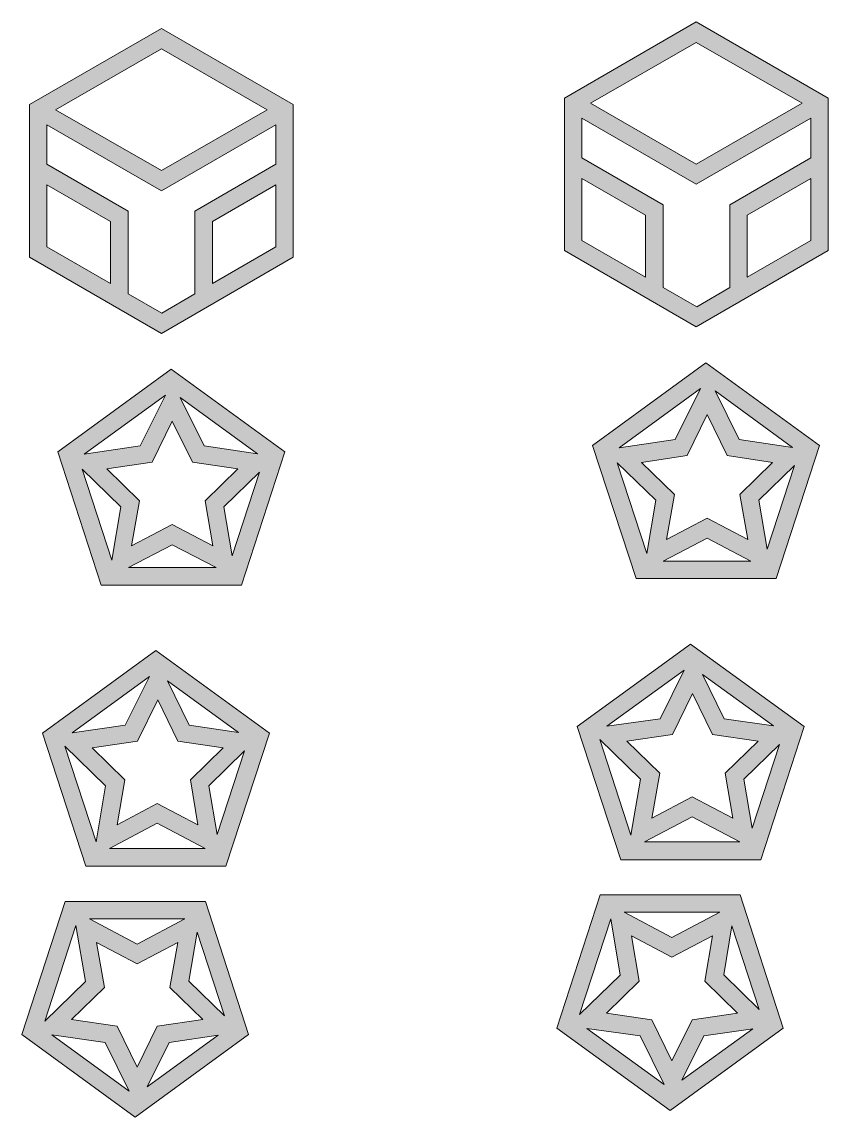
# Model space of a CAD drawing. Header units: millimetres. Extents: x -141 to 330, y -120 to 328.
# Drawn here: x -87 to -14.9, y 116.5 to 214.3 of the extents above; entities that cross this region are included whole.
import ezdxf

# ---------------------------------------------------------------- set-up
doc = ezdxf.new("R2010")
doc.units = ezdxf.units.MM
doc.header["$MEASUREMENT"] = 0
doc.layers.add('Layer 1', color=7, linetype='Continuous', lineweight=0)

msp = doc.modelspace()

# ---------------------------------------------------------------- hatches: boundary and pattern name
at = {"layer": 'Layer 1', "true_color": 0x231f20, "transparency": 33554687}
h = msp.add_hatch(color=250, dxfattribs=at)
h.dxf.hatch_style = 2
edge = h.paths.add_edge_path()
edge.add_spline(control_points=[(-22.154, 191.488), (-22.154, 191.488), (-22.154, 197.026), (-22.154, 197.026), (-22.154, 197.026), (-16.475, 200.307), (-16.475, 200.307), (-16.475, 200.307), (-16.475, 194.769), (-16.475, 194.769), (-16.475, 194.769), (-22.154, 191.488), (-22.154, 191.488)], knot_values=[0, 0, 0, 0, 1, 1, 1, 2, 2, 2, 3, 3, 3, 4, 4, 4, 4], degree=3, periodic=0)
edge = h.paths.add_edge_path()
edge.add_spline(control_points=[(-29.669, 190.571), (-29.669, 190.571), (-29.669, 197.944), (-29.669, 197.944), (-29.669, 197.944), (-36.936, 202.142), (-36.936, 202.142), (-36.936, 202.142), (-36.936, 205.669), (-36.936, 205.669), (-36.936, 205.669), (-26.705, 199.778), (-26.705, 199.778), (-26.705, 199.778), (-16.475, 205.669), (-16.475, 205.669), (-16.475, 205.669), (-16.475, 202.142), (-16.475, 202.142), (-16.475, 202.142), (-23.707, 197.944), (-23.707, 197.944), (-23.707, 197.944), (-23.707, 190.571), (-23.707, 190.571), (-23.707, 190.571), (-26.67, 188.842), (-26.67, 188.842), (-26.67, 188.842), (-29.669, 190.571), (-29.669, 190.571)], knot_values=[0, 0, 0, 0, 1, 1, 1, 2, 2, 2, 3, 3, 3, 4, 4, 4, 5, 5, 5, 6, 6, 6, 7, 7, 7, 8, 8, 8, 9, 9, 9, 10, 10, 10, 10], degree=3, periodic=0)
edge = h.paths.add_edge_path()
edge.add_spline(control_points=[(-36.936, 200.307), (-36.936, 200.307), (-31.256, 197.026), (-31.256, 197.026), (-31.256, 197.026), (-31.256, 191.488), (-31.256, 191.488), (-31.256, 191.488), (-36.936, 194.769), (-36.936, 194.769), (-36.936, 194.769), (-36.936, 200.307), (-36.936, 200.307)], knot_values=[0, 0, 0, 0, 1, 1, 1, 2, 2, 2, 3, 3, 3, 4, 4, 4, 4], degree=3, periodic=0)
edge = h.paths.add_edge_path()
edge.add_spline(control_points=[(-17.251, 207.01), (-17.251, 207.01), (-26.705, 201.577), (-26.705, 201.577), (-26.705, 201.577), (-36.16, 207.01), (-36.16, 207.01), (-36.16, 207.01), (-26.705, 212.443), (-26.705, 212.443), (-26.705, 212.443), (-17.251, 207.01), (-17.251, 207.01)], knot_values=[0, 0, 0, 0, 1, 1, 1, 2, 2, 2, 3, 3, 3, 4, 4, 4, 4], degree=3, periodic=0)
edge = h.paths.add_edge_path()
edge.add_spline(control_points=[(-26.705, 214.277), (-26.705, 214.277), (-38.488, 207.469), (-38.488, 207.469), (-38.488, 207.469), (-38.488, 193.851), (-38.488, 193.851), (-38.488, 193.851), (-26.705, 187.043), (-26.705, 187.043), (-26.705, 187.043), (-14.922, 193.851), (-14.922, 193.851), (-14.922, 193.851), (-14.922, 207.469), (-14.922, 207.469), (-14.922, 207.469), (-26.705, 214.277), (-26.705, 214.277)], knot_values=[0, 0, 0, 0, 1, 1, 1, 2, 2, 2, 3, 3, 3, 4, 4, 4, 5, 5, 5, 6, 6, 6, 6], degree=3, periodic=0)
h = msp.add_hatch(color=250, dxfattribs=at)
h.dxf.hatch_style = 2
edge = h.paths.add_edge_path()
edge.add_spline(control_points=[(-69.956, 190.906), (-69.956, 190.906), (-69.956, 196.444), (-69.956, 196.444), (-69.956, 196.444), (-64.276, 199.725), (-64.276, 199.725), (-64.276, 199.725), (-64.276, 194.187), (-64.276, 194.187), (-64.276, 194.187), (-69.956, 190.906), (-69.956, 190.906)], knot_values=[0, 0, 0, 0, 1, 1, 1, 2, 2, 2, 3, 3, 3, 4, 4, 4, 4], degree=3, periodic=0)
edge = h.paths.add_edge_path()
edge.add_spline(control_points=[(-77.47, 189.988), (-77.47, 189.988), (-77.47, 197.362), (-77.47, 197.362), (-77.47, 197.362), (-84.737, 201.56), (-84.737, 201.56), (-84.737, 201.56), (-84.737, 205.087), (-84.737, 205.087), (-84.737, 205.087), (-74.507, 199.196), (-74.507, 199.196), (-74.507, 199.196), (-64.276, 205.087), (-64.276, 205.087), (-64.276, 205.087), (-64.276, 201.56), (-64.276, 201.56), (-64.276, 201.56), (-71.508, 197.362), (-71.508, 197.362), (-71.508, 197.362), (-71.508, 189.988), (-71.508, 189.988), (-71.508, 189.988), (-74.471, 188.26), (-74.471, 188.26), (-74.471, 188.26), (-77.47, 189.988), (-77.47, 189.988)], knot_values=[0, 0, 0, 0, 1, 1, 1, 2, 2, 2, 3, 3, 3, 4, 4, 4, 5, 5, 5, 6, 6, 6, 7, 7, 7, 8, 8, 8, 9, 9, 9, 10, 10, 10, 10], degree=3, periodic=0)
edge = h.paths.add_edge_path()
edge.add_spline(control_points=[(-84.737, 199.725), (-84.737, 199.725), (-79.057, 196.444), (-79.057, 196.444), (-79.057, 196.444), (-79.057, 190.906), (-79.057, 190.906), (-79.057, 190.906), (-84.737, 194.187), (-84.737, 194.187), (-84.737, 194.187), (-84.737, 199.725), (-84.737, 199.725)], knot_values=[0, 0, 0, 0, 1, 1, 1, 2, 2, 2, 3, 3, 3, 4, 4, 4, 4], degree=3, periodic=0)
edge = h.paths.add_edge_path()
edge.add_spline(control_points=[(-65.052, 206.428), (-65.052, 206.428), (-74.507, 200.995), (-74.507, 200.995), (-74.507, 200.995), (-83.961, 206.428), (-83.961, 206.428), (-83.961, 206.428), (-74.507, 211.861), (-74.507, 211.861), (-74.507, 211.861), (-65.052, 206.428), (-65.052, 206.428)], knot_values=[0, 0, 0, 0, 1, 1, 1, 2, 2, 2, 3, 3, 3, 4, 4, 4, 4], degree=3, periodic=0)
edge = h.paths.add_edge_path()
edge.add_spline(control_points=[(-74.507, 213.695), (-74.507, 213.695), (-86.289, 206.887), (-86.289, 206.887), (-86.289, 206.887), (-86.289, 193.269), (-86.289, 193.269), (-86.289, 193.269), (-74.507, 186.461), (-74.507, 186.461), (-74.507, 186.461), (-62.724, 193.269), (-62.724, 193.269), (-62.724, 193.269), (-62.724, 206.887), (-62.724, 206.887), (-62.724, 206.887), (-74.507, 213.695), (-74.507, 213.695)], knot_values=[0, 0, 0, 0, 1, 1, 1, 2, 2, 2, 3, 3, 3, 4, 4, 4, 5, 5, 5, 6, 6, 6, 6], degree=3, periodic=0)
h = msp.add_hatch(color=250, dxfattribs=at)
h.dxf.hatch_style = 2
edge = h.paths.add_edge_path()
edge.add_spline(control_points=[(-68.174, 166.599), (-68.174, 166.599), (-68.915, 170.974), (-68.915, 170.974), (-68.915, 170.974), (-65.74, 174.078), (-65.74, 174.078), (-65.74, 174.078), (-68.174, 166.599), (-68.174, 166.599)], knot_values=[0, 0, 0, 0, 1, 1, 1, 2, 2, 2, 3, 3, 3, 3], degree=3, periodic=0)
edge = h.paths.add_edge_path()
edge.add_spline(control_points=[(-81.58, 174.325), (-81.58, 174.325), (-78.123, 170.974), (-78.123, 170.974), (-78.123, 170.974), (-78.934, 166.211), (-78.934, 166.211), (-78.934, 166.211), (-81.58, 174.325), (-81.58, 174.325)], knot_values=[0, 0, 0, 0, 1, 1, 1, 2, 2, 2, 3, 3, 3, 3], degree=3, periodic=0)
edge = h.paths.add_edge_path()
edge.add_spline(control_points=[(-70.679, 176.407), (-70.679, 176.407), (-72.831, 180.746), (-72.831, 180.746), (-72.831, 180.746), (-65.917, 175.701), (-65.917, 175.701), (-65.917, 175.701), (-70.679, 176.407), (-70.679, 176.407)], knot_values=[0, 0, 0, 0, 1, 1, 1, 2, 2, 2, 3, 3, 3, 3], degree=3, periodic=0)
edge = h.paths.add_edge_path()
edge.add_spline(control_points=[(-81.403, 175.666), (-81.403, 175.666), (-74.136, 180.957), (-74.136, 180.957), (-74.136, 180.957), (-76.394, 176.407), (-76.394, 176.407), (-76.394, 176.407), (-81.403, 175.666), (-81.403, 175.666)], knot_values=[0, 0, 0, 0, 1, 1, 1, 2, 2, 2, 3, 3, 3, 3], degree=3, periodic=0)
edge = h.paths.add_edge_path()
edge.add_spline(control_points=[(-69.621, 165.541), (-69.621, 165.541), (-77.452, 165.541), (-77.452, 165.541), (-77.452, 165.541), (-73.537, 167.587), (-73.537, 167.587), (-73.537, 167.587), (-69.621, 165.541), (-69.621, 165.541)], knot_values=[0, 0, 0, 0, 1, 1, 1, 2, 2, 2, 3, 3, 3, 3], degree=3, periodic=0)
edge = h.paths.add_edge_path()
edge.add_spline(control_points=[(-69.903, 167.481), (-69.903, 167.481), (-73.537, 169.386), (-73.537, 169.386), (-73.537, 169.386), (-77.17, 167.481), (-77.17, 167.481), (-77.17, 167.481), (-76.465, 171.503), (-76.465, 171.503), (-76.465, 171.503), (-79.393, 174.36), (-79.393, 174.36), (-79.393, 174.36), (-75.336, 174.96), (-75.336, 174.96), (-75.336, 174.96), (-73.536, 178.629), (-73.536, 178.629), (-73.536, 178.629), (-71.737, 174.96), (-71.737, 174.96), (-71.737, 174.96), (-67.68, 174.36), (-67.68, 174.36), (-67.68, 174.36), (-70.608, 171.503), (-70.608, 171.503), (-70.608, 171.503), (-69.903, 167.481), (-69.903, 167.481)], knot_values=[0, 0, 0, 0, 1, 1, 1, 2, 2, 2, 3, 3, 3, 4, 4, 4, 5, 5, 5, 6, 6, 6, 7, 7, 7, 8, 8, 8, 9, 9, 9, 10, 10, 10, 10], degree=3, periodic=0)
edge = h.paths.add_edge_path()
edge.add_spline(control_points=[(-73.642, 183.25), (-73.642, 183.25), (-83.767, 175.877), (-83.767, 175.877), (-83.767, 175.877), (-79.887, 163.989), (-79.887, 163.989), (-79.887, 163.989), (-67.363, 163.989), (-67.363, 163.989), (-67.363, 163.989), (-63.482, 175.877), (-63.482, 175.877), (-63.482, 175.877), (-73.642, 183.25), (-73.642, 183.25)], knot_values=[0, 0, 0, 0, 1, 1, 1, 2, 2, 2, 3, 3, 3, 4, 4, 4, 5, 5, 5, 5], degree=3, periodic=0)
h = msp.add_hatch(color=250, dxfattribs=at)
h.dxf.hatch_style = 2
edge = h.paths.add_edge_path()
edge.add_spline(control_points=[(-20.373, 167.181), (-20.373, 167.181), (-21.114, 171.556), (-21.114, 171.556), (-21.114, 171.556), (-17.939, 174.66), (-17.939, 174.66), (-17.939, 174.66), (-20.373, 167.181), (-20.373, 167.181)], knot_values=[0, 0, 0, 0, 1, 1, 1, 2, 2, 2, 3, 3, 3, 3], degree=3, periodic=0)
edge = h.paths.add_edge_path()
edge.add_spline(control_points=[(-33.778, 174.907), (-33.778, 174.907), (-30.321, 171.556), (-30.321, 171.556), (-30.321, 171.556), (-31.133, 166.793), (-31.133, 166.793), (-31.133, 166.793), (-33.778, 174.907), (-33.778, 174.907)], knot_values=[0, 0, 0, 0, 1, 1, 1, 2, 2, 2, 3, 3, 3, 3], degree=3, periodic=0)
edge = h.paths.add_edge_path()
edge.add_spline(control_points=[(-22.878, 176.989), (-22.878, 176.989), (-25.03, 181.328), (-25.03, 181.328), (-25.03, 181.328), (-18.115, 176.283), (-18.115, 176.283), (-18.115, 176.283), (-22.878, 176.989), (-22.878, 176.989)], knot_values=[0, 0, 0, 0, 1, 1, 1, 2, 2, 2, 3, 3, 3, 3], degree=3, periodic=0)
edge = h.paths.add_edge_path()
edge.add_spline(control_points=[(-33.602, 176.248), (-33.602, 176.248), (-26.335, 181.539), (-26.335, 181.539), (-26.335, 181.539), (-28.593, 176.989), (-28.593, 176.989), (-28.593, 176.989), (-33.602, 176.248), (-33.602, 176.248)], knot_values=[0, 0, 0, 0, 1, 1, 1, 2, 2, 2, 3, 3, 3, 3], degree=3, periodic=0)
edge = h.paths.add_edge_path()
edge.add_spline(control_points=[(-21.819, 166.123), (-21.819, 166.123), (-29.651, 166.123), (-29.651, 166.123), (-29.651, 166.123), (-25.735, 168.169), (-25.735, 168.169), (-25.735, 168.169), (-21.819, 166.123), (-21.819, 166.123)], knot_values=[0, 0, 0, 0, 1, 1, 1, 2, 2, 2, 3, 3, 3, 3], degree=3, periodic=0)
edge = h.paths.add_edge_path()
edge.add_spline(control_points=[(-22.102, 168.063), (-22.102, 168.063), (-25.735, 169.968), (-25.735, 169.968), (-25.735, 169.968), (-29.369, 168.063), (-29.369, 168.063), (-29.369, 168.063), (-28.663, 172.085), (-28.663, 172.085), (-28.663, 172.085), (-31.591, 174.942), (-31.591, 174.942), (-31.591, 174.942), (-27.534, 175.542), (-27.534, 175.542), (-27.534, 175.542), (-25.735, 179.211), (-25.735, 179.211), (-25.735, 179.211), (-23.936, 175.542), (-23.936, 175.542), (-23.936, 175.542), (-19.879, 174.942), (-19.879, 174.942), (-19.879, 174.942), (-22.807, 172.085), (-22.807, 172.085), (-22.807, 172.085), (-22.102, 168.063), (-22.102, 168.063)], knot_values=[0, 0, 0, 0, 1, 1, 1, 2, 2, 2, 3, 3, 3, 4, 4, 4, 5, 5, 5, 6, 6, 6, 7, 7, 7, 8, 8, 8, 9, 9, 9, 10, 10, 10, 10], degree=3, periodic=0)
edge = h.paths.add_edge_path()
edge.add_spline(control_points=[(-25.841, 183.832), (-25.841, 183.832), (-35.966, 176.459), (-35.966, 176.459), (-35.966, 176.459), (-32.085, 164.571), (-32.085, 164.571), (-32.085, 164.571), (-19.562, 164.571), (-19.562, 164.571), (-19.562, 164.571), (-15.681, 176.459), (-15.681, 176.459), (-15.681, 176.459), (-25.841, 183.832), (-25.841, 183.832)], knot_values=[0, 0, 0, 0, 1, 1, 1, 2, 2, 2, 3, 3, 3, 4, 4, 4, 5, 5, 5, 5], degree=3, periodic=0)
h = msp.add_hatch(color=250, dxfattribs=at)
h.dxf.hatch_style = 2
edge = h.paths.add_edge_path()
edge.add_spline(control_points=[(-21.713, 142.275), (-21.713, 142.275), (-22.454, 146.65), (-22.454, 146.65), (-22.454, 146.65), (-19.279, 149.754), (-19.279, 149.754), (-19.279, 149.754), (-21.713, 142.275), (-21.713, 142.275)], knot_values=[0, 0, 0, 0, 1, 1, 1, 2, 2, 2, 3, 3, 3, 3], degree=3, periodic=0)
edge = h.paths.add_edge_path()
edge.add_spline(control_points=[(-35.331, 150.177), (-35.331, 150.177), (-31.697, 146.65), (-31.697, 146.65), (-31.697, 146.65), (-32.544, 141.64), (-32.544, 141.64), (-32.544, 141.64), (-35.331, 150.177), (-35.331, 150.177)], knot_values=[0, 0, 0, 0, 1, 1, 1, 2, 2, 2, 3, 3, 3, 3], degree=3, periodic=0)
edge = h.paths.add_edge_path()
edge.add_spline(control_points=[(-24.218, 152.047), (-24.218, 152.047), (-26.158, 155.998), (-26.158, 155.998), (-26.158, 155.998), (-19.808, 151.412), (-19.808, 151.412), (-19.808, 151.412), (-24.218, 152.047), (-24.218, 152.047)], knot_values=[0, 0, 0, 0, 1, 1, 1, 2, 2, 2, 3, 3, 3, 3], degree=3, periodic=0)
edge = h.paths.add_edge_path()
edge.add_spline(control_points=[(-34.696, 151.377), (-34.696, 151.377), (-27.781, 156.386), (-27.781, 156.386), (-27.781, 156.386), (-29.933, 152.047), (-29.933, 152.047), (-29.933, 152.047), (-34.696, 151.377), (-34.696, 151.377)], knot_values=[0, 0, 0, 0, 1, 1, 1, 2, 2, 2, 3, 3, 3, 3], degree=3, periodic=0)
edge = h.paths.add_edge_path()
edge.add_spline(control_points=[(-22.807, 141.041), (-22.807, 141.041), (-31.344, 141.041), (-31.344, 141.041), (-31.344, 141.041), (-27.076, 143.298), (-27.076, 143.298), (-27.076, 143.298), (-22.807, 141.041), (-22.807, 141.041)], knot_values=[0, 0, 0, 0, 1, 1, 1, 2, 2, 2, 3, 3, 3, 3], degree=3, periodic=0)
edge = h.paths.add_edge_path()
edge.add_spline(control_points=[(-23.442, 143.157), (-23.442, 143.157), (-27.076, 145.062), (-27.076, 145.062), (-27.076, 145.062), (-30.674, 143.157), (-30.674, 143.157), (-30.674, 143.157), (-29.968, 147.179), (-29.968, 147.179), (-29.968, 147.179), (-32.897, 150.036), (-32.897, 150.036), (-32.897, 150.036), (-28.84, 150.636), (-28.84, 150.636), (-28.84, 150.636), (-27.04, 154.305), (-27.04, 154.305), (-27.04, 154.305), (-25.241, 150.636), (-25.241, 150.636), (-25.241, 150.636), (-21.184, 150.036), (-21.184, 150.036), (-21.184, 150.036), (-24.112, 147.179), (-24.112, 147.179), (-24.112, 147.179), (-23.442, 143.157), (-23.442, 143.157)], knot_values=[0, 0, 0, 0, 1, 1, 1, 2, 2, 2, 3, 3, 3, 4, 4, 4, 5, 5, 5, 6, 6, 6, 7, 7, 7, 8, 8, 8, 9, 9, 9, 10, 10, 10, 10], degree=3, periodic=0)
edge = h.paths.add_edge_path()
edge.add_spline(control_points=[(-27.217, 158.715), (-27.217, 158.715), (-37.342, 151.342), (-37.342, 151.342), (-37.342, 151.342), (-33.461, 139.453), (-33.461, 139.453), (-33.461, 139.453), (-20.937, 139.453), (-20.937, 139.453), (-20.937, 139.453), (-17.057, 151.342), (-17.057, 151.342), (-17.057, 151.342), (-27.217, 158.715), (-27.217, 158.715)], knot_values=[0, 0, 0, 0, 1, 1, 1, 2, 2, 2, 3, 3, 3, 4, 4, 4, 5, 5, 5, 5], degree=3, periodic=0)
h = msp.add_hatch(color=250, dxfattribs=at)
h.dxf.hatch_style = 2
edge = h.paths.add_edge_path()
edge.add_spline(control_points=[(-69.515, 141.693), (-69.515, 141.693), (-70.256, 146.068), (-70.256, 146.068), (-70.256, 146.068), (-67.081, 149.172), (-67.081, 149.172), (-67.081, 149.172), (-69.515, 141.693), (-69.515, 141.693)], knot_values=[0, 0, 0, 0, 1, 1, 1, 2, 2, 2, 3, 3, 3, 3], degree=3, periodic=0)
edge = h.paths.add_edge_path()
edge.add_spline(control_points=[(-83.132, 149.595), (-83.132, 149.595), (-79.498, 146.068), (-79.498, 146.068), (-79.498, 146.068), (-80.345, 141.058), (-80.345, 141.058), (-80.345, 141.058), (-83.132, 149.595), (-83.132, 149.595)], knot_values=[0, 0, 0, 0, 1, 1, 1, 2, 2, 2, 3, 3, 3, 3], degree=3, periodic=0)
edge = h.paths.add_edge_path()
edge.add_spline(control_points=[(-72.02, 151.465), (-72.02, 151.465), (-73.96, 155.416), (-73.96, 155.416), (-73.96, 155.416), (-67.61, 150.83), (-67.61, 150.83), (-67.61, 150.83), (-72.02, 151.465), (-72.02, 151.465)], knot_values=[0, 0, 0, 0, 1, 1, 1, 2, 2, 2, 3, 3, 3, 3], degree=3, periodic=0)
edge = h.paths.add_edge_path()
edge.add_spline(control_points=[(-82.497, 150.795), (-82.497, 150.795), (-75.583, 155.804), (-75.583, 155.804), (-75.583, 155.804), (-77.735, 151.465), (-77.735, 151.465), (-77.735, 151.465), (-82.497, 150.795), (-82.497, 150.795)], knot_values=[0, 0, 0, 0, 1, 1, 1, 2, 2, 2, 3, 3, 3, 3], degree=3, periodic=0)
edge = h.paths.add_edge_path()
edge.add_spline(control_points=[(-70.608, 140.458), (-70.608, 140.458), (-79.146, 140.458), (-79.146, 140.458), (-79.146, 140.458), (-74.877, 142.716), (-74.877, 142.716), (-74.877, 142.716), (-70.608, 140.458), (-70.608, 140.458)], knot_values=[0, 0, 0, 0, 1, 1, 1, 2, 2, 2, 3, 3, 3, 3], degree=3, periodic=0)
edge = h.paths.add_edge_path()
edge.add_spline(control_points=[(-71.243, 142.575), (-71.243, 142.575), (-74.877, 144.48), (-74.877, 144.48), (-74.877, 144.48), (-78.475, 142.575), (-78.475, 142.575), (-78.475, 142.575), (-77.77, 146.597), (-77.77, 146.597), (-77.77, 146.597), (-80.698, 149.454), (-80.698, 149.454), (-80.698, 149.454), (-76.641, 150.054), (-76.641, 150.054), (-76.641, 150.054), (-74.842, 153.723), (-74.842, 153.723), (-74.842, 153.723), (-73.043, 150.054), (-73.043, 150.054), (-73.043, 150.054), (-68.986, 149.454), (-68.986, 149.454), (-68.986, 149.454), (-71.914, 146.597), (-71.914, 146.597), (-71.914, 146.597), (-71.243, 142.575), (-71.243, 142.575)], knot_values=[0, 0, 0, 0, 1, 1, 1, 2, 2, 2, 3, 3, 3, 4, 4, 4, 5, 5, 5, 6, 6, 6, 7, 7, 7, 8, 8, 8, 9, 9, 9, 10, 10, 10, 10], degree=3, periodic=0)
edge = h.paths.add_edge_path()
edge.add_spline(control_points=[(-75.018, 158.133), (-75.018, 158.133), (-85.143, 150.76), (-85.143, 150.76), (-85.143, 150.76), (-81.262, 138.871), (-81.262, 138.871), (-81.262, 138.871), (-68.739, 138.871), (-68.739, 138.871), (-68.739, 138.871), (-64.858, 150.76), (-64.858, 150.76), (-64.858, 150.76), (-75.018, 158.133), (-75.018, 158.133)], knot_values=[0, 0, 0, 0, 1, 1, 1, 2, 2, 2, 3, 3, 3, 4, 4, 4, 5, 5, 5, 5], degree=3, periodic=0)
h = msp.add_hatch(color=250, dxfattribs=at)
h.dxf.hatch_style = 2
edge = h.paths.add_edge_path()
edge.add_spline(control_points=[(-34.343, 134.161), (-34.343, 134.161), (-33.496, 129.152), (-33.496, 129.152), (-33.496, 129.152), (-37.13, 125.624), (-37.13, 125.624), (-37.13, 125.624), (-34.343, 134.161), (-34.343, 134.161)], knot_values=[0, 0, 0, 0, 1, 1, 1, 2, 2, 2, 3, 3, 3, 3], degree=3, periodic=0)
edge = h.paths.add_edge_path()
edge.add_spline(control_points=[(-21.078, 126.083), (-21.078, 126.083), (-24.253, 129.187), (-24.253, 129.187), (-24.253, 129.187), (-23.513, 133.562), (-23.513, 133.562), (-23.513, 133.562), (-21.078, 126.083), (-21.078, 126.083)], knot_values=[0, 0, 0, 0, 1, 1, 1, 2, 2, 2, 3, 3, 3, 3], degree=3, periodic=0)
edge = h.paths.add_edge_path()
edge.add_spline(control_points=[(-26.017, 123.719), (-26.017, 123.719), (-21.643, 124.354), (-21.643, 124.354), (-21.643, 124.354), (-27.993, 119.768), (-27.993, 119.768), (-27.993, 119.768), (-26.017, 123.719), (-26.017, 123.719)], knot_values=[0, 0, 0, 0, 1, 1, 1, 2, 2, 2, 3, 3, 3, 3], degree=3, periodic=0)
edge = h.paths.add_edge_path()
edge.add_spline(control_points=[(-31.732, 123.719), (-31.732, 123.719), (-29.58, 119.38), (-29.58, 119.38), (-29.58, 119.38), (-36.495, 124.389), (-36.495, 124.389), (-36.495, 124.389), (-31.732, 123.719), (-31.732, 123.719)], knot_values=[0, 0, 0, 0, 1, 1, 1, 2, 2, 2, 3, 3, 3, 3], degree=3, periodic=0)
edge = h.paths.add_edge_path()
edge.add_spline(control_points=[(-33.143, 134.761), (-33.143, 134.761), (-24.606, 134.761), (-24.606, 134.761), (-24.606, 134.761), (-28.875, 132.503), (-28.875, 132.503), (-28.875, 132.503), (-33.143, 134.761), (-33.143, 134.761)], knot_values=[0, 0, 0, 0, 1, 1, 1, 2, 2, 2, 3, 3, 3, 3], degree=3, periodic=0)
edge = h.paths.add_edge_path()
edge.add_spline(control_points=[(-32.508, 132.644), (-32.508, 132.644), (-28.875, 130.739), (-28.875, 130.739), (-28.875, 130.739), (-25.241, 132.644), (-25.241, 132.644), (-25.241, 132.644), (-25.947, 128.623), (-25.947, 128.623), (-25.947, 128.623), (-23.019, 125.765), (-23.019, 125.765), (-23.019, 125.765), (-27.076, 125.166), (-27.076, 125.166), (-27.076, 125.166), (-28.875, 121.497), (-28.875, 121.497), (-28.875, 121.497), (-30.674, 125.166), (-30.674, 125.166), (-30.674, 125.166), (-34.731, 125.765), (-34.731, 125.765), (-34.731, 125.765), (-31.803, 128.623), (-31.803, 128.623), (-31.803, 128.623), (-32.508, 132.644), (-32.508, 132.644)], knot_values=[0, 0, 0, 0, 1, 1, 1, 2, 2, 2, 3, 3, 3, 4, 4, 4, 5, 5, 5, 6, 6, 6, 7, 7, 7, 8, 8, 8, 9, 9, 9, 10, 10, 10, 10], degree=3, periodic=0)
edge = h.paths.add_edge_path()
edge.add_spline(control_points=[(-22.772, 136.313), (-22.772, 136.313), (-35.295, 136.313), (-35.295, 136.313), (-35.295, 136.313), (-39.176, 124.425), (-39.176, 124.425), (-39.176, 124.425), (-29.051, 117.052), (-29.051, 117.052), (-29.051, 117.052), (-18.927, 124.425), (-18.927, 124.425), (-18.927, 124.425), (-22.772, 136.313), (-22.772, 136.313)], knot_values=[0, 0, 0, 0, 1, 1, 1, 2, 2, 2, 3, 3, 3, 4, 4, 4, 5, 5, 5, 5], degree=3, periodic=0)
h = msp.add_hatch(color=250, dxfattribs=at)
h.dxf.hatch_style = 2
edge = h.paths.add_edge_path()
edge.add_spline(control_points=[(-82.144, 133.579), (-82.144, 133.579), (-81.298, 128.57), (-81.298, 128.57), (-81.298, 128.57), (-84.931, 125.042), (-84.931, 125.042), (-84.931, 125.042), (-82.144, 133.579), (-82.144, 133.579)], knot_values=[0, 0, 0, 0, 1, 1, 1, 2, 2, 2, 3, 3, 3, 3], degree=3, periodic=0)
edge = h.paths.add_edge_path()
edge.add_spline(control_points=[(-68.88, 125.501), (-68.88, 125.501), (-72.055, 128.605), (-72.055, 128.605), (-72.055, 128.605), (-71.314, 132.98), (-71.314, 132.98), (-71.314, 132.98), (-68.88, 125.501), (-68.88, 125.501)], knot_values=[0, 0, 0, 0, 1, 1, 1, 2, 2, 2, 3, 3, 3, 3], degree=3, periodic=0)
edge = h.paths.add_edge_path()
edge.add_spline(control_points=[(-73.819, 123.137), (-73.819, 123.137), (-69.444, 123.772), (-69.444, 123.772), (-69.444, 123.772), (-75.794, 119.186), (-75.794, 119.186), (-75.794, 119.186), (-73.819, 123.137), (-73.819, 123.137)], knot_values=[0, 0, 0, 0, 1, 1, 1, 2, 2, 2, 3, 3, 3, 3], degree=3, periodic=0)
edge = h.paths.add_edge_path()
edge.add_spline(control_points=[(-79.534, 123.137), (-79.534, 123.137), (-77.382, 118.798), (-77.382, 118.798), (-77.382, 118.798), (-84.296, 123.807), (-84.296, 123.807), (-84.296, 123.807), (-79.534, 123.137), (-79.534, 123.137)], knot_values=[0, 0, 0, 0, 1, 1, 1, 2, 2, 2, 3, 3, 3, 3], degree=3, periodic=0)
edge = h.paths.add_edge_path()
edge.add_spline(control_points=[(-80.945, 134.179), (-80.945, 134.179), (-72.408, 134.179), (-72.408, 134.179), (-72.408, 134.179), (-76.676, 131.921), (-76.676, 131.921), (-76.676, 131.921), (-80.945, 134.179), (-80.945, 134.179)], knot_values=[0, 0, 0, 0, 1, 1, 1, 2, 2, 2, 3, 3, 3, 3], degree=3, periodic=0)
edge = h.paths.add_edge_path()
edge.add_spline(control_points=[(-80.31, 132.062), (-80.31, 132.062), (-76.676, 130.157), (-76.676, 130.157), (-76.676, 130.157), (-73.043, 132.062), (-73.043, 132.062), (-73.043, 132.062), (-73.748, 128.041), (-73.748, 128.041), (-73.748, 128.041), (-70.82, 125.183), (-70.82, 125.183), (-70.82, 125.183), (-74.877, 124.583), (-74.877, 124.583), (-74.877, 124.583), (-76.676, 120.915), (-76.676, 120.915), (-76.676, 120.915), (-78.475, 124.583), (-78.475, 124.583), (-78.475, 124.583), (-82.532, 125.183), (-82.532, 125.183), (-82.532, 125.183), (-79.604, 128.041), (-79.604, 128.041), (-79.604, 128.041), (-80.31, 132.062), (-80.31, 132.062)], knot_values=[0, 0, 0, 0, 1, 1, 1, 2, 2, 2, 3, 3, 3, 4, 4, 4, 5, 5, 5, 6, 6, 6, 7, 7, 7, 8, 8, 8, 9, 9, 9, 10, 10, 10, 10], degree=3, periodic=0)
edge = h.paths.add_edge_path()
edge.add_spline(control_points=[(-70.573, 135.731), (-70.573, 135.731), (-83.097, 135.731), (-83.097, 135.731), (-83.097, 135.731), (-86.977, 123.843), (-86.977, 123.843), (-86.977, 123.843), (-76.853, 116.47), (-76.853, 116.47), (-76.853, 116.47), (-66.728, 123.843), (-66.728, 123.843), (-66.728, 123.843), (-70.573, 135.731), (-70.573, 135.731)], knot_values=[0, 0, 0, 0, 1, 1, 1, 2, 2, 2, 3, 3, 3, 4, 4, 4, 5, 5, 5, 5], degree=3, periodic=0)

# ---------------------------------------------------------------- linework, layer by layer
at = {"layer": 'Layer 1'}
for points, knots in [([(-26.705, 214.277), (-26.705, 214.277), (-38.488, 207.469), (-38.488, 207.469), (-38.488, 207.469), (-38.488, 193.851), (-38.488, 193.851), (-38.488, 193.851), (-26.705, 187.043), (-26.705, 187.043), (-26.705, 187.043), (-14.922, 193.851), (-14.922, 193.851), (-14.922, 193.851), (-14.922, 207.469), (-14.922, 207.469), (-14.922, 207.469), (-26.705, 214.277), (-26.705, 214.277)], [0, 0, 0, 0, 1, 1, 1, 2, 2, 2, 3, 3, 3, 4, 4, 4, 5, 5, 5, 6, 6, 6, 6]), ([(-74.507, 213.695), (-74.507, 213.695), (-86.289, 206.887), (-86.289, 206.887), (-86.289, 206.887), (-86.289, 193.269), (-86.289, 193.269), (-86.289, 193.269), (-74.507, 186.461), (-74.507, 186.461), (-74.507, 186.461), (-62.724, 193.269), (-62.724, 193.269), (-62.724, 193.269), (-62.724, 206.887), (-62.724, 206.887), (-62.724, 206.887), (-74.507, 213.695), (-74.507, 213.695)], [0, 0, 0, 0, 1, 1, 1, 2, 2, 2, 3, 3, 3, 4, 4, 4, 5, 5, 5, 6, 6, 6, 6]), ([(-17.251, 207.01), (-17.251, 207.01), (-26.705, 201.577), (-26.705, 201.577), (-26.705, 201.577), (-36.16, 207.01), (-36.16, 207.01), (-36.16, 207.01), (-26.705, 212.443), (-26.705, 212.443), (-26.705, 212.443), (-17.251, 207.01), (-17.251, 207.01)], [0, 0, 0, 0, 1, 1, 1, 2, 2, 2, 3, 3, 3, 4, 4, 4, 4]), ([(-65.052, 206.428), (-65.052, 206.428), (-74.507, 200.995), (-74.507, 200.995), (-74.507, 200.995), (-83.961, 206.428), (-83.961, 206.428), (-83.961, 206.428), (-74.507, 211.861), (-74.507, 211.861), (-74.507, 211.861), (-65.052, 206.428), (-65.052, 206.428)], [0, 0, 0, 0, 1, 1, 1, 2, 2, 2, 3, 3, 3, 4, 4, 4, 4]), ([(-29.669, 190.571), (-29.669, 190.571), (-29.669, 197.944), (-29.669, 197.944), (-29.669, 197.944), (-36.936, 202.142), (-36.936, 202.142), (-36.936, 202.142), (-36.936, 205.669), (-36.936, 205.669), (-36.936, 205.669), (-26.705, 199.778), (-26.705, 199.778), (-26.705, 199.778), (-16.475, 205.669), (-16.475, 205.669), (-16.475, 205.669), (-16.475, 202.142), (-16.475, 202.142), (-16.475, 202.142), (-23.707, 197.944), (-23.707, 197.944), (-23.707, 197.944), (-23.707, 190.571), (-23.707, 190.571), (-23.707, 190.571), (-26.67, 188.842), (-26.67, 188.842), (-26.67, 188.842), (-29.669, 190.571), (-29.669, 190.571)], [0, 0, 0, 0, 1, 1, 1, 2, 2, 2, 3, 3, 3, 4, 4, 4, 5, 5, 5, 6, 6, 6, 7, 7, 7, 8, 8, 8, 9, 9, 9, 10, 10, 10, 10]), ([(-77.47, 189.988), (-77.47, 189.988), (-77.47, 197.362), (-77.47, 197.362), (-77.47, 197.362), (-84.737, 201.56), (-84.737, 201.56), (-84.737, 201.56), (-84.737, 205.087), (-84.737, 205.087), (-84.737, 205.087), (-74.507, 199.196), (-74.507, 199.196), (-74.507, 199.196), (-64.276, 205.087), (-64.276, 205.087), (-64.276, 205.087), (-64.276, 201.56), (-64.276, 201.56), (-64.276, 201.56), (-71.508, 197.362), (-71.508, 197.362), (-71.508, 197.362), (-71.508, 189.988), (-71.508, 189.988), (-71.508, 189.988), (-74.471, 188.26), (-74.471, 188.26), (-74.471, 188.26), (-77.47, 189.988), (-77.47, 189.988)], [0, 0, 0, 0, 1, 1, 1, 2, 2, 2, 3, 3, 3, 4, 4, 4, 5, 5, 5, 6, 6, 6, 7, 7, 7, 8, 8, 8, 9, 9, 9, 10, 10, 10, 10]), ([(-84.737, 199.725), (-84.737, 199.725), (-79.057, 196.444), (-79.057, 196.444), (-79.057, 196.444), (-79.057, 190.906), (-79.057, 190.906), (-79.057, 190.906), (-84.737, 194.187), (-84.737, 194.187), (-84.737, 194.187), (-84.737, 199.725), (-84.737, 199.725)], [0, 0, 0, 0, 1, 1, 1, 2, 2, 2, 3, 3, 3, 4, 4, 4, 4]), ([(-69.956, 190.906), (-69.956, 190.906), (-69.956, 196.444), (-69.956, 196.444), (-69.956, 196.444), (-64.276, 199.725), (-64.276, 199.725), (-64.276, 199.725), (-64.276, 194.187), (-64.276, 194.187), (-64.276, 194.187), (-69.956, 190.906), (-69.956, 190.906)], [0, 0, 0, 0, 1, 1, 1, 2, 2, 2, 3, 3, 3, 4, 4, 4, 4]), ([(-36.936, 200.307), (-36.936, 200.307), (-31.256, 197.026), (-31.256, 197.026), (-31.256, 197.026), (-31.256, 191.488), (-31.256, 191.488), (-31.256, 191.488), (-36.936, 194.769), (-36.936, 194.769), (-36.936, 194.769), (-36.936, 200.307), (-36.936, 200.307)], [0, 0, 0, 0, 1, 1, 1, 2, 2, 2, 3, 3, 3, 4, 4, 4, 4]), ([(-22.154, 191.488), (-22.154, 191.488), (-22.154, 197.026), (-22.154, 197.026), (-22.154, 197.026), (-16.475, 200.307), (-16.475, 200.307), (-16.475, 200.307), (-16.475, 194.769), (-16.475, 194.769), (-16.475, 194.769), (-22.154, 191.488), (-22.154, 191.488)], [0, 0, 0, 0, 1, 1, 1, 2, 2, 2, 3, 3, 3, 4, 4, 4, 4]), ([(-73.642, 183.25), (-73.642, 183.25), (-83.767, 175.877), (-83.767, 175.877), (-83.767, 175.877), (-79.887, 163.989), (-79.887, 163.989), (-79.887, 163.989), (-67.363, 163.989), (-67.363, 163.989), (-67.363, 163.989), (-63.482, 175.877), (-63.482, 175.877), (-63.482, 175.877), (-73.642, 183.25), (-73.642, 183.25)], [0, 0, 0, 0, 1, 1, 1, 2, 2, 2, 3, 3, 3, 4, 4, 4, 5, 5, 5, 5]), ([(-25.841, 183.832), (-25.841, 183.832), (-35.966, 176.459), (-35.966, 176.459), (-35.966, 176.459), (-32.085, 164.571), (-32.085, 164.571), (-32.085, 164.571), (-19.562, 164.571), (-19.562, 164.571), (-19.562, 164.571), (-15.681, 176.459), (-15.681, 176.459), (-15.681, 176.459), (-25.841, 183.832), (-25.841, 183.832)], [0, 0, 0, 0, 1, 1, 1, 2, 2, 2, 3, 3, 3, 4, 4, 4, 5, 5, 5, 5]), ([(-81.403, 175.666), (-81.403, 175.666), (-74.136, 180.957), (-74.136, 180.957), (-74.136, 180.957), (-76.394, 176.407), (-76.394, 176.407), (-76.394, 176.407), (-81.403, 175.666), (-81.403, 175.666)], [0, 0, 0, 0, 1, 1, 1, 2, 2, 2, 3, 3, 3, 3]), ([(-33.602, 176.248), (-33.602, 176.248), (-26.335, 181.539), (-26.335, 181.539), (-26.335, 181.539), (-28.593, 176.989), (-28.593, 176.989), (-28.593, 176.989), (-33.602, 176.248), (-33.602, 176.248)], [0, 0, 0, 0, 1, 1, 1, 2, 2, 2, 3, 3, 3, 3]), ([(-22.878, 176.989), (-22.878, 176.989), (-25.03, 181.328), (-25.03, 181.328), (-25.03, 181.328), (-18.115, 176.283), (-18.115, 176.283), (-18.115, 176.283), (-22.878, 176.989), (-22.878, 176.989)], [0, 0, 0, 0, 1, 1, 1, 2, 2, 2, 3, 3, 3, 3]), ([(-70.679, 176.407), (-70.679, 176.407), (-72.831, 180.746), (-72.831, 180.746), (-72.831, 180.746), (-65.917, 175.701), (-65.917, 175.701), (-65.917, 175.701), (-70.679, 176.407), (-70.679, 176.407)], [0, 0, 0, 0, 1, 1, 1, 2, 2, 2, 3, 3, 3, 3]), ([(-22.102, 168.063), (-22.102, 168.063), (-25.735, 169.968), (-25.735, 169.968), (-25.735, 169.968), (-29.369, 168.063), (-29.369, 168.063), (-29.369, 168.063), (-28.663, 172.085), (-28.663, 172.085), (-28.663, 172.085), (-31.591, 174.942), (-31.591, 174.942), (-31.591, 174.942), (-27.534, 175.542), (-27.534, 175.542), (-27.534, 175.542), (-25.735, 179.211), (-25.735, 179.211), (-25.735, 179.211), (-23.936, 175.542), (-23.936, 175.542), (-23.936, 175.542), (-19.879, 174.942), (-19.879, 174.942), (-19.879, 174.942), (-22.807, 172.085), (-22.807, 172.085), (-22.807, 172.085), (-22.102, 168.063), (-22.102, 168.063)], [0, 0, 0, 0, 1, 1, 1, 2, 2, 2, 3, 3, 3, 4, 4, 4, 5, 5, 5, 6, 6, 6, 7, 7, 7, 8, 8, 8, 9, 9, 9, 10, 10, 10, 10]), ([(-69.903, 167.481), (-69.903, 167.481), (-73.537, 169.386), (-73.537, 169.386), (-73.537, 169.386), (-77.17, 167.481), (-77.17, 167.481), (-77.17, 167.481), (-76.465, 171.503), (-76.465, 171.503), (-76.465, 171.503), (-79.393, 174.36), (-79.393, 174.36), (-79.393, 174.36), (-75.336, 174.96), (-75.336, 174.96), (-75.336, 174.96), (-73.536, 178.629), (-73.536, 178.629), (-73.536, 178.629), (-71.737, 174.96), (-71.737, 174.96), (-71.737, 174.96), (-67.68, 174.36), (-67.68, 174.36), (-67.68, 174.36), (-70.608, 171.503), (-70.608, 171.503), (-70.608, 171.503), (-69.903, 167.481), (-69.903, 167.481)], [0, 0, 0, 0, 1, 1, 1, 2, 2, 2, 3, 3, 3, 4, 4, 4, 5, 5, 5, 6, 6, 6, 7, 7, 7, 8, 8, 8, 9, 9, 9, 10, 10, 10, 10]), ([(-81.58, 174.325), (-81.58, 174.325), (-78.123, 170.974), (-78.123, 170.974), (-78.123, 170.974), (-78.934, 166.211), (-78.934, 166.211), (-78.934, 166.211), (-81.58, 174.325), (-81.58, 174.325)], [0, 0, 0, 0, 1, 1, 1, 2, 2, 2, 3, 3, 3, 3]), ([(-33.778, 174.907), (-33.778, 174.907), (-30.321, 171.556), (-30.321, 171.556), (-30.321, 171.556), (-31.133, 166.793), (-31.133, 166.793), (-31.133, 166.793), (-33.778, 174.907), (-33.778, 174.907)], [0, 0, 0, 0, 1, 1, 1, 2, 2, 2, 3, 3, 3, 3]), ([(-20.373, 167.181), (-20.373, 167.181), (-21.114, 171.556), (-21.114, 171.556), (-21.114, 171.556), (-17.939, 174.66), (-17.939, 174.66), (-17.939, 174.66), (-20.373, 167.181), (-20.373, 167.181)], [0, 0, 0, 0, 1, 1, 1, 2, 2, 2, 3, 3, 3, 3]), ([(-68.174, 166.599), (-68.174, 166.599), (-68.915, 170.974), (-68.915, 170.974), (-68.915, 170.974), (-65.74, 174.078), (-65.74, 174.078), (-65.74, 174.078), (-68.174, 166.599), (-68.174, 166.599)], [0, 0, 0, 0, 1, 1, 1, 2, 2, 2, 3, 3, 3, 3]), ([(-69.621, 165.541), (-69.621, 165.541), (-77.452, 165.541), (-77.452, 165.541), (-77.452, 165.541), (-73.537, 167.587), (-73.537, 167.587), (-73.537, 167.587), (-69.621, 165.541), (-69.621, 165.541)], [0, 0, 0, 0, 1, 1, 1, 2, 2, 2, 3, 3, 3, 3]), ([(-21.819, 166.123), (-21.819, 166.123), (-29.651, 166.123), (-29.651, 166.123), (-29.651, 166.123), (-25.735, 168.169), (-25.735, 168.169), (-25.735, 168.169), (-21.819, 166.123), (-21.819, 166.123)], [0, 0, 0, 0, 1, 1, 1, 2, 2, 2, 3, 3, 3, 3]), ([(-27.217, 158.715), (-27.217, 158.715), (-37.342, 151.342), (-37.342, 151.342), (-37.342, 151.342), (-33.461, 139.453), (-33.461, 139.453), (-33.461, 139.453), (-20.937, 139.453), (-20.937, 139.453), (-20.937, 139.453), (-17.057, 151.342), (-17.057, 151.342), (-17.057, 151.342), (-27.217, 158.715), (-27.217, 158.715)], [0, 0, 0, 0, 1, 1, 1, 2, 2, 2, 3, 3, 3, 4, 4, 4, 5, 5, 5, 5]), ([(-75.018, 158.133), (-75.018, 158.133), (-85.143, 150.76), (-85.143, 150.76), (-85.143, 150.76), (-81.262, 138.871), (-81.262, 138.871), (-81.262, 138.871), (-68.739, 138.871), (-68.739, 138.871), (-68.739, 138.871), (-64.858, 150.76), (-64.858, 150.76), (-64.858, 150.76), (-75.018, 158.133), (-75.018, 158.133)], [0, 0, 0, 0, 1, 1, 1, 2, 2, 2, 3, 3, 3, 4, 4, 4, 5, 5, 5, 5]), ([(-82.497, 150.795), (-82.497, 150.795), (-75.583, 155.804), (-75.583, 155.804), (-75.583, 155.804), (-77.735, 151.465), (-77.735, 151.465), (-77.735, 151.465), (-82.497, 150.795), (-82.497, 150.795)], [0, 0, 0, 0, 1, 1, 1, 2, 2, 2, 3, 3, 3, 3]), ([(-34.696, 151.377), (-34.696, 151.377), (-27.781, 156.386), (-27.781, 156.386), (-27.781, 156.386), (-29.933, 152.047), (-29.933, 152.047), (-29.933, 152.047), (-34.696, 151.377), (-34.696, 151.377)], [0, 0, 0, 0, 1, 1, 1, 2, 2, 2, 3, 3, 3, 3]), ([(-24.218, 152.047), (-24.218, 152.047), (-26.158, 155.998), (-26.158, 155.998), (-26.158, 155.998), (-19.808, 151.412), (-19.808, 151.412), (-19.808, 151.412), (-24.218, 152.047), (-24.218, 152.047)], [0, 0, 0, 0, 1, 1, 1, 2, 2, 2, 3, 3, 3, 3]), ([(-72.02, 151.465), (-72.02, 151.465), (-73.96, 155.416), (-73.96, 155.416), (-73.96, 155.416), (-67.61, 150.83), (-67.61, 150.83), (-67.61, 150.83), (-72.02, 151.465), (-72.02, 151.465)], [0, 0, 0, 0, 1, 1, 1, 2, 2, 2, 3, 3, 3, 3]), ([(-71.243, 142.575), (-71.243, 142.575), (-74.877, 144.48), (-74.877, 144.48), (-74.877, 144.48), (-78.475, 142.575), (-78.475, 142.575), (-78.475, 142.575), (-77.77, 146.597), (-77.77, 146.597), (-77.77, 146.597), (-80.698, 149.454), (-80.698, 149.454), (-80.698, 149.454), (-76.641, 150.054), (-76.641, 150.054), (-76.641, 150.054), (-74.842, 153.723), (-74.842, 153.723), (-74.842, 153.723), (-73.043, 150.054), (-73.043, 150.054), (-73.043, 150.054), (-68.986, 149.454), (-68.986, 149.454), (-68.986, 149.454), (-71.914, 146.597), (-71.914, 146.597), (-71.914, 146.597), (-71.243, 142.575), (-71.243, 142.575)], [0, 0, 0, 0, 1, 1, 1, 2, 2, 2, 3, 3, 3, 4, 4, 4, 5, 5, 5, 6, 6, 6, 7, 7, 7, 8, 8, 8, 9, 9, 9, 10, 10, 10, 10]), ([(-23.442, 143.157), (-23.442, 143.157), (-27.076, 145.062), (-27.076, 145.062), (-27.076, 145.062), (-30.674, 143.157), (-30.674, 143.157), (-30.674, 143.157), (-29.968, 147.179), (-29.968, 147.179), (-29.968, 147.179), (-32.897, 150.036), (-32.897, 150.036), (-32.897, 150.036), (-28.84, 150.636), (-28.84, 150.636), (-28.84, 150.636), (-27.04, 154.305), (-27.04, 154.305), (-27.04, 154.305), (-25.241, 150.636), (-25.241, 150.636), (-25.241, 150.636), (-21.184, 150.036), (-21.184, 150.036), (-21.184, 150.036), (-24.112, 147.179), (-24.112, 147.179), (-24.112, 147.179), (-23.442, 143.157), (-23.442, 143.157)], [0, 0, 0, 0, 1, 1, 1, 2, 2, 2, 3, 3, 3, 4, 4, 4, 5, 5, 5, 6, 6, 6, 7, 7, 7, 8, 8, 8, 9, 9, 9, 10, 10, 10, 10]), ([(-35.331, 150.177), (-35.331, 150.177), (-31.697, 146.65), (-31.697, 146.65), (-31.697, 146.65), (-32.544, 141.64), (-32.544, 141.64), (-32.544, 141.64), (-35.331, 150.177), (-35.331, 150.177)], [0, 0, 0, 0, 1, 1, 1, 2, 2, 2, 3, 3, 3, 3]), ([(-21.713, 142.275), (-21.713, 142.275), (-22.454, 146.65), (-22.454, 146.65), (-22.454, 146.65), (-19.279, 149.754), (-19.279, 149.754), (-19.279, 149.754), (-21.713, 142.275), (-21.713, 142.275)], [0, 0, 0, 0, 1, 1, 1, 2, 2, 2, 3, 3, 3, 3]), ([(-83.132, 149.595), (-83.132, 149.595), (-79.498, 146.068), (-79.498, 146.068), (-79.498, 146.068), (-80.345, 141.058), (-80.345, 141.058), (-80.345, 141.058), (-83.132, 149.595), (-83.132, 149.595)], [0, 0, 0, 0, 1, 1, 1, 2, 2, 2, 3, 3, 3, 3]), ([(-69.515, 141.693), (-69.515, 141.693), (-70.256, 146.068), (-70.256, 146.068), (-70.256, 146.068), (-67.081, 149.172), (-67.081, 149.172), (-67.081, 149.172), (-69.515, 141.693), (-69.515, 141.693)], [0, 0, 0, 0, 1, 1, 1, 2, 2, 2, 3, 3, 3, 3]), ([(-22.807, 141.041), (-22.807, 141.041), (-31.344, 141.041), (-31.344, 141.041), (-31.344, 141.041), (-27.076, 143.298), (-27.076, 143.298), (-27.076, 143.298), (-22.807, 141.041), (-22.807, 141.041)], [0, 0, 0, 0, 1, 1, 1, 2, 2, 2, 3, 3, 3, 3]), ([(-70.608, 140.458), (-70.608, 140.458), (-79.146, 140.458), (-79.146, 140.458), (-79.146, 140.458), (-74.877, 142.716), (-74.877, 142.716), (-74.877, 142.716), (-70.608, 140.458), (-70.608, 140.458)], [0, 0, 0, 0, 1, 1, 1, 2, 2, 2, 3, 3, 3, 3]), ([(-22.772, 136.313), (-22.772, 136.313), (-35.295, 136.313), (-35.295, 136.313), (-35.295, 136.313), (-39.176, 124.425), (-39.176, 124.425), (-39.176, 124.425), (-29.051, 117.052), (-29.051, 117.052), (-29.051, 117.052), (-18.927, 124.425), (-18.927, 124.425), (-18.927, 124.425), (-22.772, 136.313), (-22.772, 136.313)], [0, 0, 0, 0, 1, 1, 1, 2, 2, 2, 3, 3, 3, 4, 4, 4, 5, 5, 5, 5]), ([(-70.573, 135.731), (-70.573, 135.731), (-83.097, 135.731), (-83.097, 135.731), (-83.097, 135.731), (-86.977, 123.843), (-86.977, 123.843), (-86.977, 123.843), (-76.853, 116.47), (-76.853, 116.47), (-76.853, 116.47), (-66.728, 123.843), (-66.728, 123.843), (-66.728, 123.843), (-70.573, 135.731), (-70.573, 135.731)], [0, 0, 0, 0, 1, 1, 1, 2, 2, 2, 3, 3, 3, 4, 4, 4, 5, 5, 5, 5]), ([(-80.945, 134.179), (-80.945, 134.179), (-72.408, 134.179), (-72.408, 134.179), (-72.408, 134.179), (-76.676, 131.921), (-76.676, 131.921), (-76.676, 131.921), (-80.945, 134.179), (-80.945, 134.179)], [0, 0, 0, 0, 1, 1, 1, 2, 2, 2, 3, 3, 3, 3]), ([(-34.343, 134.161), (-34.343, 134.161), (-33.496, 129.152), (-33.496, 129.152), (-33.496, 129.152), (-37.13, 125.624), (-37.13, 125.624), (-37.13, 125.624), (-34.343, 134.161), (-34.343, 134.161)], [0, 0, 0, 0, 1, 1, 1, 2, 2, 2, 3, 3, 3, 3]), ([(-33.143, 134.761), (-33.143, 134.761), (-24.606, 134.761), (-24.606, 134.761), (-24.606, 134.761), (-28.875, 132.503), (-28.875, 132.503), (-28.875, 132.503), (-33.143, 134.761), (-33.143, 134.761)], [0, 0, 0, 0, 1, 1, 1, 2, 2, 2, 3, 3, 3, 3]), ([(-82.144, 133.579), (-82.144, 133.579), (-81.298, 128.57), (-81.298, 128.57), (-81.298, 128.57), (-84.931, 125.042), (-84.931, 125.042), (-84.931, 125.042), (-82.144, 133.579), (-82.144, 133.579)], [0, 0, 0, 0, 1, 1, 1, 2, 2, 2, 3, 3, 3, 3]), ([(-21.078, 126.083), (-21.078, 126.083), (-24.253, 129.187), (-24.253, 129.187), (-24.253, 129.187), (-23.513, 133.562), (-23.513, 133.562), (-23.513, 133.562), (-21.078, 126.083), (-21.078, 126.083)], [0, 0, 0, 0, 1, 1, 1, 2, 2, 2, 3, 3, 3, 3]), ([(-80.31, 132.062), (-80.31, 132.062), (-76.676, 130.157), (-76.676, 130.157), (-76.676, 130.157), (-73.043, 132.062), (-73.043, 132.062), (-73.043, 132.062), (-73.748, 128.041), (-73.748, 128.041), (-73.748, 128.041), (-70.82, 125.183), (-70.82, 125.183), (-70.82, 125.183), (-74.877, 124.583), (-74.877, 124.583), (-74.877, 124.583), (-76.676, 120.915), (-76.676, 120.915), (-76.676, 120.915), (-78.475, 124.583), (-78.475, 124.583), (-78.475, 124.583), (-82.532, 125.183), (-82.532, 125.183), (-82.532, 125.183), (-79.604, 128.041), (-79.604, 128.041), (-79.604, 128.041), (-80.31, 132.062), (-80.31, 132.062)], [0, 0, 0, 0, 1, 1, 1, 2, 2, 2, 3, 3, 3, 4, 4, 4, 5, 5, 5, 6, 6, 6, 7, 7, 7, 8, 8, 8, 9, 9, 9, 10, 10, 10, 10]), ([(-68.88, 125.501), (-68.88, 125.501), (-72.055, 128.605), (-72.055, 128.605), (-72.055, 128.605), (-71.314, 132.98), (-71.314, 132.98), (-71.314, 132.98), (-68.88, 125.501), (-68.88, 125.501)], [0, 0, 0, 0, 1, 1, 1, 2, 2, 2, 3, 3, 3, 3]), ([(-32.508, 132.644), (-32.508, 132.644), (-28.875, 130.739), (-28.875, 130.739), (-28.875, 130.739), (-25.241, 132.644), (-25.241, 132.644), (-25.241, 132.644), (-25.947, 128.623), (-25.947, 128.623), (-25.947, 128.623), (-23.019, 125.765), (-23.019, 125.765), (-23.019, 125.765), (-27.076, 125.166), (-27.076, 125.166), (-27.076, 125.166), (-28.875, 121.497), (-28.875, 121.497), (-28.875, 121.497), (-30.674, 125.166), (-30.674, 125.166), (-30.674, 125.166), (-34.731, 125.765), (-34.731, 125.765), (-34.731, 125.765), (-31.803, 128.623), (-31.803, 128.623), (-31.803, 128.623), (-32.508, 132.644), (-32.508, 132.644)], [0, 0, 0, 0, 1, 1, 1, 2, 2, 2, 3, 3, 3, 4, 4, 4, 5, 5, 5, 6, 6, 6, 7, 7, 7, 8, 8, 8, 9, 9, 9, 10, 10, 10, 10]), ([(-31.732, 123.719), (-31.732, 123.719), (-29.58, 119.38), (-29.58, 119.38), (-29.58, 119.38), (-36.495, 124.389), (-36.495, 124.389), (-36.495, 124.389), (-31.732, 123.719), (-31.732, 123.719)], [0, 0, 0, 0, 1, 1, 1, 2, 2, 2, 3, 3, 3, 3]), ([(-26.017, 123.719), (-26.017, 123.719), (-21.643, 124.354), (-21.643, 124.354), (-21.643, 124.354), (-27.993, 119.768), (-27.993, 119.768), (-27.993, 119.768), (-26.017, 123.719), (-26.017, 123.719)], [0, 0, 0, 0, 1, 1, 1, 2, 2, 2, 3, 3, 3, 3]), ([(-79.534, 123.137), (-79.534, 123.137), (-77.382, 118.798), (-77.382, 118.798), (-77.382, 118.798), (-84.296, 123.807), (-84.296, 123.807), (-84.296, 123.807), (-79.534, 123.137), (-79.534, 123.137)], [0, 0, 0, 0, 1, 1, 1, 2, 2, 2, 3, 3, 3, 3]), ([(-73.819, 123.137), (-73.819, 123.137), (-69.444, 123.772), (-69.444, 123.772), (-69.444, 123.772), (-75.794, 119.186), (-75.794, 119.186), (-75.794, 119.186), (-73.819, 123.137), (-73.819, 123.137)], [0, 0, 0, 0, 1, 1, 1, 2, 2, 2, 3, 3, 3, 3])]:
    msp.add_open_spline(points, degree=3, knots=knots, dxfattribs=at)

doc.saveas('drawing.dxf')
